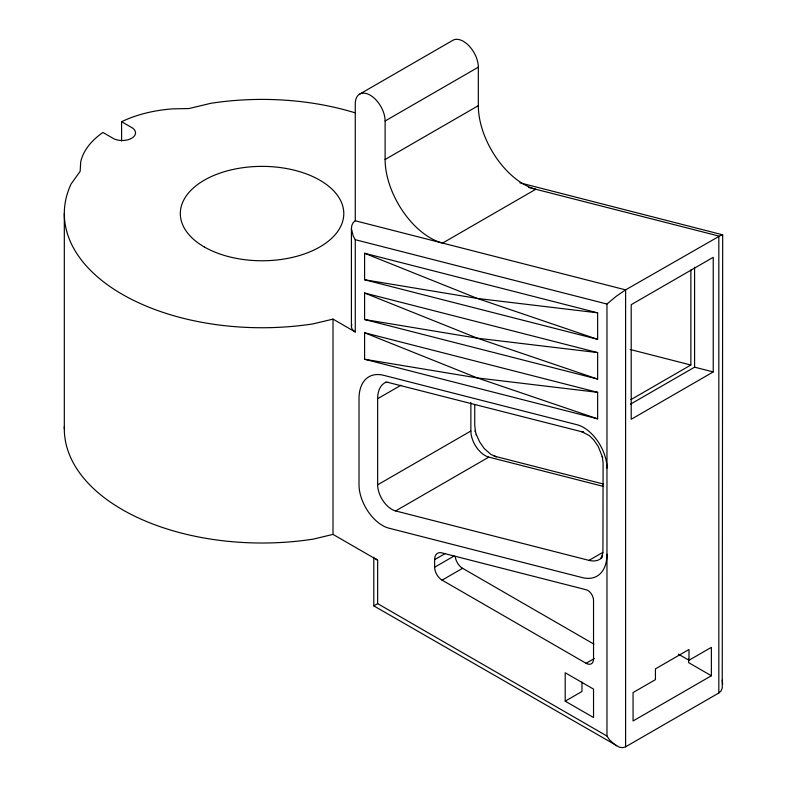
<?xml version="1.0" encoding="UTF-8"?>
<svg xmlns="http://www.w3.org/2000/svg" width="787" height="787" viewBox="0 0 787 787"><rect width="100%" height="100%" fill="white"/><g stroke="black" fill="none" stroke-linecap="round" stroke-linejoin="round"><path stroke-width="1.18" d="M602.931 552.12L603.098 463.002L602.291 456.352L602.655 457.591L598.258 446.544L593.683 439.874L589.384 435.654L581.436 431.492L583.708 432.24L387.971 382.393M519.873 182.81L722.682 234.821L722.24 688.133L720.922 691.045L718.826 692.993L625.606 746.804L622.871 747.65L619.694 747.335L373.786 605.882L373.786 557.216M351.415 326.585L351.415 228.545L351.868 225.269L353.186 222.623L355.271 220.763L355.271 103.776A21.092 12.179 60 0 1 370.195 95.168A21.092 12.179 60 0 1 385.109 121.001L385.109 159.505A64.081 36.999 60 0 0 442.579 243.085L535.79 189.264A64.081 36.999 60 0 1 478.319 105.684L478.319 67.18A21.092 12.179 60 0 0 469.111 45.951A21.092 12.179 60 0 0 452.859 40.304L359.649 94.125M602.94 552.887L601.16 557.963L602.557 555.72L601.298 557.737M722.24 235.785L722.682 234.821M616.28 745.879L609.689 740.036L606.964 736.042L606.964 304.038L616.28 296.246L625.606 289.872L722.24 234.536M385.109 121.001L478.319 67.18M385.109 159.505L478.319 105.684M601.966 557.688A34.717 20.039 60 0 1 589.001 560.374L395.605 510.94A20.019 11.559 60 0 1 377.652 484.822L377.652 398.704L400.957 385.256M377.652 484.822L470.862 431.001L470.862 402.521M395.605 510.94L488.825 457.119L603.422 486.415M630.987 399.58L690.858 365.011L690.858 269.98M630.436 404.203L694.587 367.165L713.229 371.926L713.229 257.319L631.204 304.677L631.204 419.294L713.229 371.926M594.283 658.542L586.079 663.284L442.087 580.147A10.546 6.089 60 0 1 434.631 567.23L434.631 559.636L444.891 553.714M434.631 567.23L454.119 555.986M373.786 605.882L377.652 603.649L377.652 560.167A13.182 7.614 0 0 1 375.556 558.583M442.087 580.147L462.599 568.312L593.88 644.1M589.001 560.374L602.773 552.425M565.204 701.168L593.536 717.528L593.536 689.117L565.204 672.757L565.204 701.168L581.977 691.478L581.977 682.014M688.989 660.263L711.369 647.347L711.369 675.767L633.063 720.971L633.063 692.56L655.433 679.643L655.433 668.881L688.989 649.501L688.989 660.263L678.364 654.135M351.415 228.545L353.186 236.011L355.271 239.701L355.271 331.966L333.009 319.119L313.236 323.851A197.744 114.164 0 0 1 71.056 184.02L80.166 171.33L80.687 162.033A98.946 57.126 0 0 1 102.949 132.472L114.135 138.935A13.3 7.673 0 0 0 131.636 138.276A13.3 7.673 0 0 0 132.787 128.173L121.591 121.71L121.591 141.001M377.652 560.167L333.009 534.393L313.236 539.125A197.744 114.164 0 0 1 64.357 426.475M385.443 382.295L388.129 382.197M597.638 312.832L477.394 298.45L364.597 279.759L364.597 253.266L597.638 312.832L597.638 339.335L364.597 279.759M597.638 352.586L477.394 338.203L364.597 319.512L364.597 293.01L597.638 352.586L597.638 379.078L364.597 319.512M597.638 392.329L477.394 377.947L364.597 359.256L364.597 332.763L597.638 392.329L597.638 418.832L364.597 359.256M528.716 187.454L718.826 236.051L718.826 692.993M355.271 220.763L625.606 289.872L625.606 746.804M355.271 239.701L606.964 304.038M630.22 349.507L690.858 365.011M603.659 484.084L494.118 456.086L496.39 456.834L491.019 454.493L484.143 448.442L479.568 441.782L476.253 434.444L476.509 435.3L475.171 430.725L475.535 431.974L474.728 425.324L474.728 404.538M597.638 339.335L477.394 298.45L364.597 253.266M597.638 379.078L477.394 338.203L364.597 293.01M597.638 418.832L477.394 377.947L364.597 332.763M711.369 675.767L688.625 662.634L688.625 659.083M377.652 603.649L606.964 736.042M722.24 680.253L722.682 684.454M694.587 267.187L694.587 367.165M333.009 319.119L333.009 534.393M64.318 213.572L64.318 428.846M462.599 568.312A10.546 6.089 60 0 1 455.211 556.557M434.631 559.636A13.891 8.018 60 0 1 441.822 552.858L586.354 589.807A8.008 4.624 60 0 1 593.536 600.255L593.536 658.975A10.546 6.089 60 0 1 586.079 663.284M488.825 457.119A20.019 11.559 60 0 1 470.862 431.001M377.652 398.704A34.717 20.039 60 0 1 386.289 382.108M121.591 121.71A98.946 57.126 0 0 1 172.796 108.862L188.89 108.557L210.877 103.294A197.744 114.164 0 0 1 355.321 112.895M355.271 331.966A13.182 7.614 0 0 1 351.868 324.618M606.964 468.088A33.211 19.173 60 0 0 577.176 424.773L383.781 375.34A47.899 27.653 60 0 0 359.01 398.704L359.01 484.822A33.211 19.173 60 0 0 388.788 528.136L582.183 577.569A47.899 27.653 60 0 0 606.964 554.196M204.266 246.941A81.73 47.19 0 0 0 341.007 225.78A81.73 47.19 0 0 0 240.901 167.985A81.73 47.19 0 0 0 204.266 246.941"/></g></svg>
